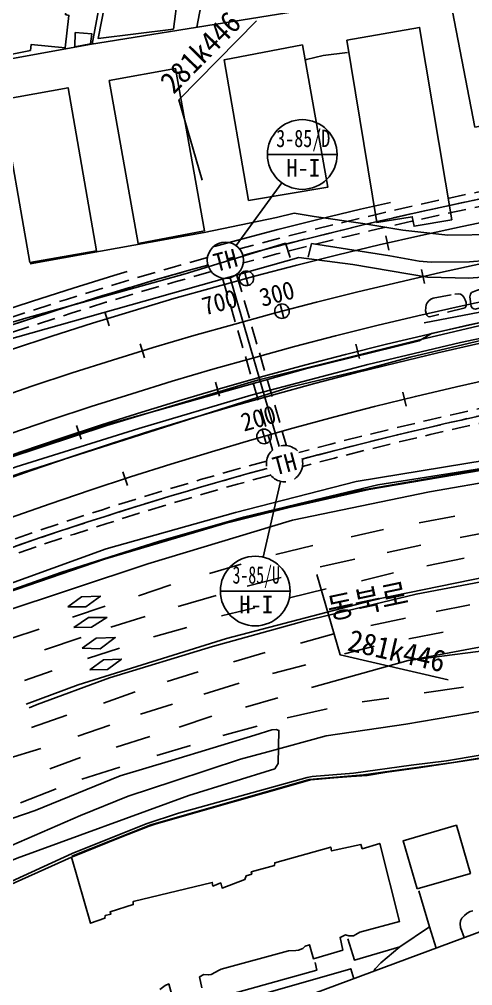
# Model space of a CAD drawing. Header units: millimetres. Extents: x 3302 to 4098, y 1103 to 1809.
# Drawn here: x 3483.4 to 3545.9, y 1409.1 to 1542.2 of the extents above; entities that cross this region are included whole.
import ezdxf
from ezdxf.enums import TextEntityAlignment as Align
from ezdxf.xclip import XClip

# ---------------------------------------------------------------- set-up
doc = ezdxf.new("R2010")
doc.units = ezdxf.units.MM
doc.header["$LTSCALE"] = 10
doc.header["$MEASUREMENT"] = 0
doc.header["$XCLIPFRAME"] = 2
doc.linetypes.add('DASHED', pattern=[0.75, 0.5, -0.25])
doc.linetypes.add('HIDDEN', pattern=[0.375, 0.25, -0.125])
for name, color, linetype in [('TD-MANH', 4, 'Continuous'), ('TD-SCRT-CCTV', 4, 'Continuous'), ('TN-CABL', 4, 'Continuous'), ('TN-MANH', 4, 'Continuous'), ('TZ-BASE', 253, 'Continuous'), ('TZ-CABL', 4, 'Continuous')]:
    doc.layers.add(name, color=color, linetype=linetype)
doc.layers.add('TX-PAPR', color=2, linetype='Continuous', plot=False)
doc.styles.get("Standard").update_dxf_attribs({"font": 'GulimChe.ttf'})
doc.styles.add('SYMBTEXT', font='GulimChe.ttf')
doc.linetypes.add('ZIGZAG', pattern='A,0.0001,-0.2,[131,ltypeshp.shx,S=0.2,R=0,X=-0.2,Y=0],-0.4,[131,ltypeshp.shx,S=0.2,R=180,X=0.2,Y=0],-0.2', length=0.8001)

# ---------------------------------------------------------------- blocks, each defined once
blk = doc.blocks.new('JD-DRDHDHDFHDHF')
at = {"layer": 'TZ-BASE'}
for p, q in [((151.18, 76.84), (151.63, 74.89)), ((151.18, 76.84), (151.63, 74.89)), ((131.74, 71.96), (132.26, 70.03)), ((131.74, 71.96), (132.26, 70.03)), ((156.1, 72.22), (156.54, 70.27)), ((136.64, 67.44), (137.15, 65.51)), ((112.5, 66.39), (113.09, 64.48)), ((112.5, 66.39), (113.09, 64.48)), ((117.37, 61.96), (117.95, 60.04)), ((147.07, 61.92), (147.56, 59.98)), ((127.74, 56.68), (128.29, 54.76)), ((153.52, 55.33), (154, 53.39)), ((108.6, 50.74), (109.23, 48.84)), ((134.16, 50.2), (134.7, 48.27)), ((114.99, 44.36), (115.61, 42.45))]:
    blk.add_line(p, q, dxfattribs=at)
at = {"layer": 'TZ-BASE', "elevation": 56.04}
blk.add_lwpolyline([(132.31, 81.73), (143.2, 83.53), (139.71, 103.14), (128.93, 101.07)], close=True, dxfattribs=at)
at = {"layer": 'TZ-BASE'}
for points, elevation in [([(145.93, 102.1), (142.58, 101.69), (140.29, 101.11), (140.07, 101.03)], 44), ([(222.6, 70.8), (221.8, 70.69), (216.67, 70.74), (207.84, 69.95), (194.59, 68.54), (182.35, 66.21), (178.94, 65.51), (174.97, 64.97), (154.53, 60.14), (148.61, 58.52), (137.99, 56.01), (101.32, 44.33), (67.21, 32.49), (49.21, 24.88), (46.82, 23.94), (43.02, 21.96), (28.08, 14.9), (17.52, 9.31), (16.73, 8.97), (15.41, 8.46), (15.39, 8.46)], 44), ([(86.27, -14.67), (90.08, -13.09), (100.44, -8.83), (124.06, -0.2), (135.9, 3.46), (136.39, 4.18), (136.48, 8.75), (136.08, 8.87), (135.52, 8.82), (133.17, 8.11), (121.69, 4.61), (114.61, 2.51), (102.92, -2.29), (96.73, -4.41), (90.83, -6.79)], 46)]:
    blk.add_lwpolyline(points, dxfattribs=dict(at, elevation=elevation))
at = {"layer": 'TZ-BASE', "linetype": 'DASHED', "ltscale": 5, "flags": 128}
blk.add_lwpolyline([(-9.88, 16.59, -0.172881), (352.19, 89.28), (352.27, 89.26), (353.26, 89.12), (354.25, 88.97), (355.23, 88.83), (356.22, 88.68), (357.21, 88.52), (358.2, 88.37), (359.19, 88.22), (360.18, 88.06), (361.16, 87.9), (362.15, 87.74), (363.14, 87.58), (364.12, 87.42), (365.11, 87.25), (366.1, 87.08), (367.08, 86.92), (368.07, 86.75), (369.05, 86.58), (370.04, 86.4), (371.02, 86.23), (372.01, 86.06), (372.99, 85.88), (373.98, 85.7), (374.96, 85.52), (375.94, 85.34), (376.93, 85.16), (377.91, 84.98), (378.89, 84.79), (379.87, 84.61), (380.86, 84.42), (381.84, 84.23), (382.82, 84.04), (383.8, 83.85), (384.78, 83.66), (385.76, 83.47), (386.75, 83.27), (387.73, 83.08), (388.71, 82.88), (389.69, 82.68), (390.67, 82.48), (391.65, 82.28), (392.63, 82.08), (393.61, 81.88), (394.59, 81.68), (395.56, 81.47), (396.54, 81.27), (397.52, 81.06), (398.5, 80.86), (399.48, 80.65), (400.46, 80.44), (401.43, 80.23), (402.41, 80.02), (403.39, 79.81), (404.37, 79.6), (405.34, 79.39), (406.32, 79.17), (407.3, 78.96), (408.27, 78.74), (409.25, 78.53), (410.23, 78.31), (411.2, 78.1), (412.18, 77.88), (413.16, 77.66), (414.13, 77.44), (415.11, 77.22), (416.08, 77), (417.06, 76.78), (418.03, 76.56), (419.01, 76.34), (419.98, 76.11), (420.96, 75.89), (421.93, 75.67), (422.91, 75.45), (423.88, 75.22), (424.86, 75), (425.83, 74.77), (426.8, 74.55), (427.78, 74.32), (428.75, 74.09), (429.73, 73.87), (430.7, 73.64), (431.68, 73.41), (432.65, 73.19), (433.62, 72.96), (434.6, 72.73), (435.57, 72.5), (436.54, 72.28), (437.52, 72.05), (438.49, 71.82), (439.46, 71.59), (440.44, 71.36), (441.41, 71.13), (442.38, 70.9), (443.36, 70.67), (444.33, 70.44), (445.3, 70.21), (446.28, 69.99), (657.56, 20.22), (658.54, 19.99), (659.51, 19.76), (660.48, 19.53), (661.46, 19.31), (662.43, 19.08), (663.4, 18.85), (664.38, 18.62), (665.35, 18.39), (666.32, 18.16), (667.3, 17.93), (668.27, 17.7), (669.25, 17.47), (670.22, 17.25), (671.19, 17.02), (672.17, 16.79), (673.14, 16.56), (674.11, 16.33), (675.09, 16.11), (676.06, 15.88), (677.03, 15.65), (678.01, 15.42), (678.98, 15.2), (679.96, 14.97), (680.93, 14.74), (681.02, 14.72)], format="xyb", dxfattribs=at)
at = {"layer": 'TZ-BASE'}
for points in [[(-7.1, 11.92, -0.172618), (354.49, 84.32)], [(-7.1, 11.92, -0.172618), (354.49, 84.32)], [(-4.19, 7.03, -0.172343), (356.9, 79.13)], [(359.34, 74.44, 0.172202), (-1.49, 2.5, 0.172202)], [(360.55, 71.85, 0.172064), (-0.03, 0.05, 0.172064)], [(4.12, -6.92, -0.171785), (364.19, 64.57)]]:
    blk.add_lwpolyline(points, format="xyb", dxfattribs=at)
at = {"layer": 'TZ-BASE', "extrusion": (0.028143, 0.004132, 0.999595), "elevation": 50.06, "flags": 128}
blk.add_lwpolyline([(-8.97, -155.49), (-8.97, -160.96)], dxfattribs=at)
at = {"layer": 'TZ-BASE', "extrusion": (0.037661, 0.005026, 0.999278), "elevation": 51.44, "flags": 128}
blk.add_lwpolyline([(-7, -146.45), (-7, -150.16)], dxfattribs=at)
at = {"layer": 'TZ-BASE', "flags": 128}
for points, elevation in [([(102.41, 9.15), (107.29, 10.84)], 46.36), ([(100.88, -1.24), (105.79, 0.72)], 46.01)]:
    blk.add_lwpolyline(points, dxfattribs=dict(at, elevation=elevation))
at = {"layer": 'TZ-BASE', "extrusion": (0.003052, 0.000680058, 0.999995), "elevation": 46.3, "flags": 128}
blk.add_lwpolyline([(137.46, 10.46), (142.97, 11.68)], dxfattribs=at)
at = {"layer": 'TZ-BASE', "extrusion": (0.013976, 0.003807, 0.999895), "elevation": 47.96, "flags": 128}
blk.add_lwpolyline([(128.11, 7.88), (132.81, 9.16)], dxfattribs=at)
at = {"layer": 'TZ-BASE', "extrusion": (0.006977, 0.002055, 0.999974), "elevation": 47.04, "flags": 128}
blk.add_lwpolyline([(119.35, 5.21), (123.99, 6.58)], dxfattribs=at)
at = {"layer": 'TZ-BASE', "extrusion": (-0.006687, -0.002052, 0.999976), "elevation": 45.74, "flags": 128}
blk.add_lwpolyline([(104, 6.35), (99.18, 4.87)], dxfattribs=at)
at = {"layer": 'TZ-BASE', "extrusion": (-0.003663, -0.001338, 0.999992), "elevation": 45.95, "flags": 128}
blk.add_lwpolyline([(109.33, 5.09), (105.08, 3.54)], dxfattribs=at)
at = {"layer": 'TZ-BASE', "extrusion": (-0.024483, -0.007784, 0.99967), "elevation": 43.36, "flags": 128}
blk.add_lwpolyline([(31.19, 105.97), (31.19, 111.46)], dxfattribs=at)
at = {"layer": 'TZ-BASE', "linetype": 'Continuous', "elevation": 43.13, "flags": 128}
blk.add_lwpolyline([(155.51, -13.07), (162.84, -10.94), (160.92, -4.31), (153.58, -6.44), (155.51, -13.07)], dxfattribs=at)
at = {"layer": 'TZ-BASE', "extrusion": (0.006636, -0.021032, 0.999757), "elevation": 41.3, "flags": 128}
blk.add_lwpolyline([(144.41, -71.55), (144.41, -63.88)], dxfattribs=at)
at = {"layer": 'TZ-BASE', "extrusion": (-0.000516495, -0.000115799, 1), "elevation": 39.81, "flags": 128}
blk.add_lwpolyline([(141.49, -23.23), (141.72, -24.26), (109.6, -33.2)], dxfattribs=at)
at = {"layer": 'TZ-BASE', "linetype": 'Continuous'}
for points in [[(110.74, 103.25, 44.63), (121.83, 162.75, 40.93), (132.33, 160.79, 40.48)], [(125.18, 105.59, 44.29), (128, 120.58, 44.32)], [(149.88, 109.59, 43.73), (110.39, 103.2, 44.63), (68.48, 95.58, 42.29), (28.34, 88.33, 40.44), (13.92, 58.84, 45.24)], [(108.44, 104.87, 45.03), (108.38, 102.88, 45.06), (110.55, 103.29, 45.06), (110.72, 104.66, 45.06), (108.44, 104.87, 45.03)]]:
    blk.add_polyline3d(points, dxfattribs=at)
at = {"layer": 'TZ-BASE'}
for points in [[(191.35, 124.78, 39.89), (196.23, 148.59, 37.21), (208.33, 146.31, 36.94), (218.96, 85.07, 38.07), (215.94, 82.11, 38.7), (197.81, 79.91, 41.81), (180.82, 78.33, 43.67), (166.41, 77.05, 44.07), (159.73, 76.93, 44.23), (153.55, 77.64, 44.32), (148.04, 78.55, 44.49), (141.34, 79.51, 44.49), (138.58, 79.96, 44.4), (136.14, 79.38, 44.39), (126.17, 77.32, 55.97)], [(113.74, 115.09, 46.99), (121.78, 113.93, 47.39), (121.33, 111.4, 47.39), (121.8, 111.14, 47.42), (121.66, 110.15, 47.44), (122.58, 109.93, 47.5), (121.94, 105.32, 47.63), (111.58, 104.03, 47.63), (113.74, 115.09, 46.99)], [(96.23, 106.22, 47.1), (96.67, 106.21, 47.1), (96.98, 109.17, 47.1), (97.34, 109.13, 47.1), (97.82, 113.38, 47.05), (106.6, 112.31, 47.05), (106.24, 109.2, 47.05), (107.38, 109.07, 47.05), (107.07, 107.32, 47.05), (107.57, 107.2, 47.05), (107.03, 102.73, 47.05), (102.37, 103.2, 47.05), (102.26, 102.39, 47.05), (95.75, 101.09, 47.07), (96.23, 106.22, 47.1)], [(156.46, 64.87, 46.82), (171.58, 67.78, 46.82), (191.25, 71.04, 46.82), (214.66, 73.43, 46.82), (233.5, 74.65, 46.7), (238.71, 81.21, 47.07), (267.67, 83.04, 47.3), (291.25, 83.33, 47.41), (322.34, 82.79, 47.39), (354.94, 79.68, 47.35), (381.69, 76.75, 47.35), (388.61, 75.49, 47.85), (432.51, 64.88, 47.85), (472.05, 54.58, 48.39), (516.69, 43.31, 48.56), (548.05, 35.76, 48.58), (573.3, 30.01, 49.08), (646.97, 13.36, 48.7)], [(126.17, 77.32, 55.97), (102.21, 72.98, 55.95)], [(70.25, 53.81, 44.1), (96.57, 61.82, 44.67), (139.23, 73.88, 44.59), (146.65, 72.89, 44.53), (156.94, 71.15, 44.45), (162.65, 71.02, 44.39), (170.63, 71.6, 44.27), (184.44, 72.99, 43.74), (192.15, 73.7, 42.88), (213.79, 76.25, 39.8), (214.22, 75.89, 39.8)], [(138.05, 73.85, 44.54), (137.38, 75.83, 44.44), (123.57, 71.62, 44.42), (101.63, 65.52, 44.49), (91.14, 62.38, 44.47), (91.68, 60.69, 44.47)], [(167.2, 73.63, 44.3), (162.7, 73.27, 44.37), (157.45, 73.22, 44.52), (155.77, 73.38, 44.52), (151.75, 74.11, 44.52), (140.97, 75.78, 44.56), (140.49, 73.91, 44.59)], [(86.17, 41.44, 44.27), (99.17, 46.22, 44.29), (112.78, 50.74, 44.29), (133.53, 56.99, 44.39), (155.84, 62.51, 44.45), (169.66, 65.77, 44.49), (186.11, 68.7, 45.64), (207.4, 72.05, 45)], [(207.75, 70.85, 43.58), (191.68, 68.25, 43.58), (175.55, 65.11, 43.66), (161.47, 62.15, 43.66), (148.7, 59.13, 43.65), (132.68, 54.92, 43.6), (117.21, 50.31, 43.58), (100.28, 45.06, 43.58), (87.25, 40.21, 43.93)], [(63.38, 33.24, 46.08), (85.07, 41.63, 46.13), (111.53, 50.5, 46.02), (140.14, 58.55, 46.73), (155.79, 62.38, 46.48), (157.5, 63.38, 46.44), (170.03, 66.22, 46.29), (185.88, 68.88, 45.5)], [(60.66, 12.83, 45.9), (77.69, 19.76, 46.05), (94.39, 26.14, 46.26), (112.45, 32.35, 46.43), (130.26, 37.6, 46.1), (146.78, 41.64, 45.68), (165.06, 44.8, 45.28), (193.38, 49.36, 44.6), (213.75, 52.92, 43.8), (239.36, 55.91, 43.28), (257.75, 56.92, 43.01), (280.85, 56.73, 42.87), (292.04, 56.59, 42.91)], [(97.76, 24.83, 46.16), (118.41, 31.68, 46.23), (138.33, 37.71, 45.89), (157.23, 41.58, 45.36), (177.3, 45.09, 44.95), (204.92, 49.53, 44.28), (230.19, 53.31, 43.53), (246.15, 54.58, 43.46), (265.76, 54.95, 42.93), (300.72, 54.81, 42.71)], [(68.03, 17.29, 44.02), (90.62, 25.78, 43.75), (112.69, 33.76, 43.75), (130.48, 38.77, 43.97), (147.1, 43.01, 43.97), (185.99, 49.38, 43.65), (194.58, 50.69, 43.75)], [(195.76, 49.81, 44.44), (174.3, 46.37, 44.95), (150.1, 42.58, 45.3), (140.34, 40.23, 45.63), (131.62, 38.13, 45.77), (120.05, 34.79, 45.95), (106.43, 30.49, 46.35), (91.24, 25.12, 46.27), (79.94, 20.87, 45.92), (71.7, 17.26, 45.85), (62.64, 13.73, 45.63), (54.22, 9.98, 45.62), (45.69, 6.17, 45.77)], [(196.06, 49.89, 45.96), (172.55, 45.98, 46.41), (148.87, 41.94, 46.86), (137.91, 39.46, 47.16), (126.79, 36.69, 47.23), (113.2, 32.61, 47.43), (97.78, 27.31, 47.52), (89.57, 24.28, 47.68), (76.17, 18.97, 47.69), (64.95, 14.51, 47.27), (53.64, 9.54, 46.58)], [(101.69, 12.35, 46.02), (108.82, 15.03, 46.07), (129.27, 21.39, 45.85), (149.95, 26.83, 45.29), (169.51, 30.81, 44.96), (193.51, 34.92, 44.37), (222.6, 39.11, 43.81), (244.72, 41.34, 43.14), (265.53, 41.82, 42.91), (296.6, 41.79, 42.68), (335.7, 41.77, 42.54), (360.31, 41.37, 42.52), (370.8, 40.4, 42.52), (384.56, 37.99, 42.34), (412.36, 31.44, 42.34), (490.69, 12.69, 42.79), (521.31, 4.69, 43.44), (540.81, -0.53, 43.9), (561.4, -5.8, 44.28), (562.01, -6.01, 44.28), (562.5, -6.42, 44.28)], [(419.93, 29.09, 42.58), (384.47, 37.48, 42.66), (375.19, 39.3, 42.62), (369.72, 40.08, 42.62), (366.99, 40.33, 42.62), (362.91, 40.77, 42.62), (358.38, 41.04, 42.65), (351.82, 41.22, 42.71), (321.54, 41.35, 42.77), (282.34, 41.31, 42.94), (249.51, 41.03, 43.24), (237.39, 40.18, 43.46), (225.75, 38.96, 43.77), (211.26, 37.04, 44.2), (192.79, 34.19, 44.31), (176.18, 31.44, 44.59), (155.37, 27.51, 45.03), (140.08, 23.84, 45.51), (127.31, 20.32, 45.66), (113.14, 15.97, 45.98), (103.21, 12.3, 46.08), (102.09, 11.87, 46.07)], [(160.7, 38.27, 45.01), (155.8, 37.35, 45.15)], [(150.89, 36.41, 45.23), (146.43, 35.42, 45.32)], [(166.42, 36.26, 44.94), (161.45, 35.3, 45.04)], [(141.14, 34.21, 45.48), (136.06, 32.96, 45.59)], [(156.03, 34.25, 45.27), (151.4, 33.23, 45.27)], [(146.93, 32.33, 45.3), (142.17, 31.25, 45.45)], [(156.85, 31.43, 45.25), (161.98, 32.46, 45.09)], [(131.28, 31.64, 45.64), (126.9, 30.37, 45.81)], [(136.77, 29.81, 45.62), (132.12, 28.6, 45.77)], [(147.83, 29.35, 45.44), (152.25, 30.43, 45.4)], [(121.61, 28.81, 45.92), (117.13, 27.26, 45.96)], [(137.95, 27, 45.69), (143, 28.22, 45.55)], [(127.83, 27.31, 45.81), (122.6, 25.83, 45.83)], [(112.55, 25.84, 45.97), (108.07, 24.34, 46.05)], [(128.57, 24.53, 45.89), (133.18, 25.64, 45.74)], [(162.77, 26.02, 44.89), (158.15, 25.12, 45.04)], [(118.08, 24.44, 45.9), (113.34, 22.97, 45.92)], [(153.89, 24.2, 45.12), (149.14, 23.19, 45.33)], [(185.6, 22.6, 44.4), (168.54, 20.23, 44.9), (154.27, 18.37, 45.13), (172.7, 21.8, 44.76), (185.62, 24.17, 44.42), (186.03, 23.91, 44.42)], [(103.46, 22.69, 46.05), (99.55, 21.42, 46.05)], [(119.19, 21.62, 46.01), (123.79, 22.94, 45.89)], [(109.26, 21.53, 46.07), (104.19, 19.86, 46.07)], [(144.04, 22.06, 45.4), (139.44, 20.78, 45.43)], [(154.37, 21.35, 45.18), (159.09, 22.26, 45.09)], [(86.93, -12.59, 46.2), (109.14, -2.99, 46.2), (115.71, -0.29, 46.2), (121.99, 1.76, 46.17), (126.74, 3.34, 46.12), (131.2, 4.81, 46.05), (134.97, 5.81, 45.96), (142.99, 8, 45.82), (153.95, 9.61, 45.58), (162.57, 11.06, 45.37), (171.84, 12.81, 45.11), (181.08, 14.42, 44.77), (188.81, 15.42, 44.44), (196.24, 16.99, 43.99), (203.66, 18.21, 43.19), (210.56, 19.34, 42.69), (215.85, 20.11, 41.63), (220.19, 20.23, 41.32), (227.16, 19.13, 40.04), (230.54, 18.32, 39.73), (232.45, 16.72, 39.59), (233.54, 15.94, 39.59)], [(110.14, 18.65, 46.1), (114.54, 20.07, 46.07)], [(145.53, 19.3, 45.43), (149.58, 20.34, 45.3)], [(134.6, 19.49, 45.61), (130.23, 18.21, 45.63)], [(135.6, 16.59, 45.63), (140.2, 17.79, 45.6)], [(154.27, 18.37, 45.13), (140.98, 14.67, 45.45)], [(101.43, 15.61, 46.08), (105.26, 16.93, 46.1)], [(125.36, 16.82, 45.7), (121.08, 15.49, 45.79)], [(244.99, -37.77, 39.68), (245.65, -38.06, 39.61), (233.2, 10.36, 39.54), (232.91, 11.13, 39.59), (232.29, 12.06, 39.49), (230.99, 13.31, 39.61), (229.42, 14.52, 39.68), (227.48, 15.14, 40.09), (224.52, 15.74, 40.46), (221.87, 15.64, 40.77), (217.44, 14.89, 40.97), (173.19, 6.86, 44.95), (159.57, 4.56, 45.22), (154.71, 3.97, 45.32), (146.76, 2.86, 45.45), (141.08, 2.42, 45.74), (140.35, 2.27, 45.83), (122.63, -2.67, 46.36), (118.2, -4.13, 46.45), (108.03, -8.22, 46.06), (86.17, -18.22, 45.96)], [(107.98, -8.55, 48.12), (118.83, -4.25, 48.07), (128.42, -1.48, 47.91), (140.65, 2.01, 47.38), (148.12, 2.64, 47.38), (160.46, 4.35, 47.37), (179.43, 7.48, 47.31), (192.99, 9.93, 47.03), (211.06, 13.15, 46.15), (220.51, 14.94, 42.87), (223.3, 15.28, 42.77), (224.73, 15.19, 42.75), (227.34, 14.64, 42.68), (229.61, 14.03, 42.61), (231.66, 12.24, 42.62), (232.57, 10.98, 42.61), (233.39, 8.84, 42.59), (244.84, -37.08, 41.8)], [(126.13, 13.74, 45.85), (131.02, 15.26, 45.78)], [(116.69, 14.06, 45.88), (112.31, 12.5, 45.97)], [(108.04, -8.64, 45.52), (114.64, -6.02, 45.64), (118.62, -4.44, 45.64), (119.46, -4.18, 45.64), (120.72, -3.81, 45.64), (130.35, -1.02, 46.12), (138.46, 1.27, 46.14), (140.7, 1.9, 46.03), (140.89, 1.95, 46.03), (144.02, 2.23, 46.03), (146.41, 2.39, 46.03), (148.63, 2.56, 45.41), (151.35, 2.99, 45.34), (155.71, 3.58, 45.29), (163.9, 4.85, 45.08), (166.78, 5.29, 45.08), (170.44, 5.93, 44.9), (179.03, 7.32, 44.94), (185.91, 8.59, 44.92), (198.2, 10.74, 44.11), (209.76, 12.84, 42.96), (210.1, 11.84, 42.96)], [(117.4, 10.98, 45.97), (121.82, 12.38, 45.89)], [(136.34, 13.24, 45.54), (131.88, 11.96, 45.72)], [(127.26, 10.69, 45.72), (122.74, 9.18, 45.8)], [(108.81, 7.95, 45.98), (113.2, 9.48, 45.98)], [(118.7, 7.89, 45.92), (114.05, 6.44, 45.92)], [(120.09, -26.91, 79.52), (120.82, -26.39, 79.52), (121.3, -26.17, 81.03), (121.85, -28.16, 81.13)], [(125.85, -26.71, 81.13), (125.56, -25.2, 81.17), (126.14, -24.87, 79.54), (126.74, -24.92, 79.45), (127.14, -24.85, 79.45), (128.27, -24.25, 79.45), (128.53, -24.11, 79.45), (137.78, -21.59, 79.45), (138.8, -21.55, 79.45), (139.19, -21.53, 79.45), (139.77, -21.3, 79.45), (140.1, -20.95, 79.45), (140.68, -20.76, 81.03), (141.24, -22.7, 81.03), (145.26, -21.51, 81.03), (144.91, -19.76, 81.15), (145.67, -19.4, 79.14), (146.12, -19.54, 79.33), (146.73, -19.53, 79.31), (147.07, -19.37, 79.33), (147.6, -19.03, 79.35), (153.09, -17.56, 79.54), (150.37, -6.81, 79.64), (147.95, -7.54, 79.64), (147.78, -6.95, 79.64), (143.72, -7.85, 79.59), (143.61, -7.32, 79.5), (135.9, -9.48, 79.47), (135.88, -9.85, 79.47), (132.67, -10.71, 79.47), (132.73, -11.06, 79.47), (131.98, -11.26, 79.47), (131.79, -11.77, 79.47), (128.65, -12.96, 79.47), (128.52, -12.44, 79.47), (128.47, -12.26, 79.47), (127.39, -12.7, 79.47), (127.29, -12.19, 79.47), (116.41, -14.81, 79.59), (116.42, -15.24, 79.59), (113.24, -16.24, 79.57), (113.35, -16.54, 79.57), (112.57, -16.74, 79.54), (112.51, -17.11, 79.54), (110.53, -17.8, 79.52), (110.53, -17.8, 79.52), (107.91, -8.69, 66.86), (87.75, -17.77, 69.03)], [(120.09, -26.91, 79.52), (120.82, -26.39, 79.52), (121.3, -26.17, 81.03), (121.85, -28.16, 81.13)], [(125.85, -26.71, 81.13), (125.56, -25.2, 81.17), (126.14, -24.87, 79.54), (126.74, -24.92, 79.45), (127.14, -24.85, 79.45), (128.27, -24.25, 79.45), (128.53, -24.11, 79.45), (137.78, -21.59, 79.45), (138.8, -21.55, 79.45), (139.19, -21.53, 79.45), (139.77, -21.3, 79.45), (140.1, -20.95, 79.45), (140.68, -20.76, 81.03), (141.24, -22.7, 81.03), (145.26, -21.51, 81.03), (144.91, -19.76, 81.15), (145.67, -19.4, 79.14), (146.12, -19.54, 79.33), (146.73, -19.53, 79.31), (147.07, -19.37, 79.33), (147.6, -19.03, 79.35), (153.09, -17.56, 79.54), (150.37, -6.81, 79.64), (147.95, -7.54, 79.64), (147.78, -6.95, 79.64), (143.72, -7.85, 79.59), (143.61, -7.32, 79.5), (135.9, -9.48, 79.47), (135.88, -9.85, 79.47), (132.67, -10.71, 79.47), (132.73, -11.06, 79.47), (131.98, -11.26, 79.47), (131.79, -11.77, 79.47), (128.65, -12.96, 79.47), (128.52, -12.44, 79.47), (128.47, -12.26, 79.47), (127.39, -12.7, 79.47), (127.29, -12.19, 79.47), (116.41, -14.81, 79.59), (116.42, -15.24, 79.59), (113.24, -16.24, 79.57), (113.35, -16.54, 79.57), (112.57, -16.74, 79.54), (112.51, -17.11, 79.54), (110.53, -17.8, 79.52), (110.53, -17.8, 79.52), (107.91, -8.69, 66.86), (87.75, -17.77, 69.03)], [(155.73, -13.34, 39.88), (157.21, -18.32, 39.88), (153.15, -21.04, 39.92), (146.88, -22.87, 39.88), (145.97, -19.94, 39.88)], [(163.63, -21.47, 39.68), (163.09, -21.43, 39.68), (162.74, -21.31, 39.68), (162.44, -20.96, 39.7), (161.48, -18.41, 39.77), (161.43, -17.88, 39.77), (161.49, -17.48, 39.77), (161.66, -17.13, 39.77), (162.02, -16.72, 39.77), (162.42, -16.42, 39.77), (162.82, -16.21, 39.77), (163.18, -16.08, 39.77)], [(153.15, -21.04, 39.92), (150.5, -23.26, 39.86), (149.74, -24.1, 39.86), (149.32, -24.73, 39.86), (148.88, -25.62, 39.86), (148.41, -27.08, 39.86)], [(147.9, -29.14, 39.88), (146.37, -24.07, 39.83), (122.03, -31.04, 39.81)]]:
    blk.add_polyline3d(points, dxfattribs=at)
for points in [[(163.44, 91.82, 56.47), (173.34, 93.55, 56.37), (173.24, 94.43, 56.35), (174.69, 94.68, 56.3), (172.07, 109.93, 56.3), (160.37, 107.72, 56.3)], [(145.83, 103.81, 56.47), (155.85, 105.56, 56.44), (160.28, 79.06, 58.74), (155.08, 78.17, 58.76), (154.85, 79.47, 58.74), (149.94, 78.69, 56.63)], [(113.11, 98.22, 56.06), (122.26, 99.88, 55.97), (126.23, 77.56, 55.97), (117.11, 75.79, 55.97)], [(102.2, 73.2, 55.95), (111.38, 74.78, 55.92), (107.44, 97.25, 55.9), (98.3, 95.57, 55.9)], [(107.4, 25.77, 46.05), (109.89, 25.76, 46.05), (111.9, 27.22, 46.05), (109.3, 27.15, 46.05)], [(108.24, 22.9, 45.94), (110.68, 22.96, 45.94), (112.8, 24.3, 45.94), (110.27, 24.29, 45.94)], [(109.37, 20.06, 45.94), (111.85, 19.99, 45.94), (113.94, 21.52, 45.94), (111.31, 21.43, 45.94)], [(110.44, 17.09, 45.94), (112.86, 17.14, 45.94), (114.8, 18.58, 45.94), (112.34, 18.46, 45.94)]]:
    blk.add_polyline3d(points, close=True, dxfattribs=at)
at = {"layer": 'TZ-BASE', "linetype": 'HIDDEN'}
for points in [[(168.64, 68.96, 45.12), (168.69, 68.75, 45.11), (168.68, 68.45, 45.11), (168.59, 68.24, 45.11), (168.39, 68.04, 45.09), (163.48, 66.75, 45.05), (163.31, 66.79, 45.05), (163.15, 66.88, 45.03), (162.97, 67.12, 45.03), (162.79, 68.44, 45.03), (162.81, 68.64, 45.03), (162.86, 68.84, 45.03), (163, 69.04, 45.03), (163.67, 69.31, 45.03), (167.06, 70.44, 45.02), (167.61, 70.51, 45), (168.01, 70.41, 45), (168.42, 70.07, 45)], [(160.68, 68.81, 45.92), (161.17, 68.88, 45.85), (161.48, 68.84, 45.85), (161.73, 68.7, 45.85), (161.95, 68.41, 45.85), (162.12, 68.06, 45.85), (162.27, 67.67, 45.85), (162.26, 67.25, 45.86), (162.14, 66.94, 45.86), (157.2, 65.7, 45.9), (157.03, 65.76, 45.88), (156.85, 65.93, 45.88), (156.75, 66.18, 45.86), (156.65, 66.54, 45.86), (156.7, 67, 45.86), (156.77, 67.33, 45.86), (156.91, 67.63, 45.86), (157.12, 67.9, 45.85), (157.41, 68.11, 45.83), (157.72, 68.25, 45.83)]]:
    blk.add_polyline3d(points, close=True, dxfattribs=at)
at = {"layer": 'TZ-BASE'}
for centre in [(132, 71), (132, 71), (136.9, 66.47), (134.43, 49.23)]:
    blk.add_circle(centre, 1, dxfattribs=at)
blk.add_arc((282.68, -475.04), 550, 81.7347, 120.7558, dxfattribs=at)
for s, rotation, p in [('300', 14.8479, (134.17, 67.06)), ('700', 15.1159, (126.28, 65.88)), ('200', 15.9018, (131.66, 49.88))]:
    blk.add_text(s, height=2.5, rotation=rotation, dxfattribs=at).set_placement(p)
at = {"layer": 'TZ-BASE', "linetype": 'Continuous'}
blk.add_text('동북로', height=3, rotation=11.892, dxfattribs=at).set_placement((148.68, 26.61), align=Align.MIDDLE)
blk = doc.blocks.new('TTTW101-2')
blk.add_line((-6, 0), (6, 0))
blk.add_circle((0, 0), 6)
at = {"style": 'SYMBTEXT'}
for tag, p in [('TTTW_TITLE_1', (0.17, 2.77)), ('TTTW_TITLE_2', (0.17, -2.31))]:
    blk.add_attdef(tag, text='', height=3, dxfattribs=at).set_placement(p, align=Align.MIDDLE_CENTER)
blk = doc.blocks.new('JD-GHKGGDT5')
at = {"layer": 'TZ-BASE', "flags": 128}
for points in [[(169.64, 9.95), (175.93, 18.6)], [(175.76, -22.53), (173.35, -32.95)]]:
    blk.add_lwpolyline(points, dxfattribs=at)
at = {"layer": 'TZ-BASE'}
ref = blk.add_blockref('TTTW101-2', (178.75, 22.48), dxfattribs=dict(at, xscale=0.7999999999498015, yscale=0.7999999999498015, zscale=0.7999999999498015, rotation=359.9999999986647))
ref.add_attrib('TTTW_TITLE_1', '3-85/D', dxfattribs={"layer": '0', "height": 2.4, "style": 'SYMBTEXT', "width": 0.8}).set_placement((178.89, 24.7), align=Align.MIDDLE_CENTER)
ref.add_attrib('TTTW_TITLE_2', 'H-I', dxfattribs={"layer": '0', "height": 2.4, "style": 'SYMBTEXT'}).set_placement((178.89, 20.64), align=Align.MIDDLE_CENTER)
ref = blk.add_blockref('TTTW101-2', (172.28, -37.63), dxfattribs=dict(at, xscale=0.7999999999498015, yscale=0.7999999999498015, zscale=0.7999999999498015, rotation=359.9999999986647))
ref.add_attrib('TTTW_TITLE_1', '3-85/U', dxfattribs={"layer": '0', "height": 2.4, "style": 'SYMBTEXT', "width": 0.7}).set_placement((172.41, -35.41), align=Align.MIDDLE_CENTER)
ref.add_attrib('TTTW_TITLE_2', 'H-I', dxfattribs={"layer": '0', "height": 2.4, "style": 'SYMBTEXT'}).set_placement((172.41, -39.48), align=Align.MIDDLE_CENTER)
blk = doc.blocks.new('JD-GHK')
at = {"layer": 'TZ-BASE', "flags": 128}
for points in [[(-191.77, 62.79), (-194.98, 73.83), (-184.27, 84.71)], [(-175.99, 8.49), (-172.78, -2.56), (-157.91, -6)]]:
    blk.add_lwpolyline(points, dxfattribs=at)
at = {"layer": 'TZ-BASE'}
for rotation, p in [(45.4408, (-195.71, 74.51)), (346.9634, (-171.91, -1.94))]:
    blk.add_text('281k446', height=3, rotation=rotation, dxfattribs=at).set_placement(p)
blk = doc.blocks.new('TZMH101')
at = {"linetype": 'Continuous'}
blk.add_circle((0, 0), 2.5, dxfattribs=at)
at = {"style": 'SYMBTEXT'}
blk.add_attdef('TZMH_TITLE', text='', height=2.5, dxfattribs=at).set_placement((0, 0), align=Align.MIDDLE_CENTER)
blk = doc.blocks.new('A$C0B570958')
at = {"layer": 'TD-MANH', "linetype": 'HIDDEN'}
blk.add_circle((8.85, 2.5), 2.5, dxfattribs=at)
at = {"layer": 'TD-MANH', "style": 'SYMBTEXT'}
blk.add_attdef('TZMH_TITLE', text='', height=2.5, dxfattribs=at).set_placement((8.85, 2.5), align=Align.MIDDLE_CENTER)
blk = doc.blocks.new('DJDG_038-점선TH')
at = {"layer": 'TD-SCRT-CCTV'}
blk.add_blockref('A$C0B570958', (-8.85, -2.5), dxfattribs=at).add_auto_attribs({'TZMH_TITLE': 'TH'})

msp = doc.modelspace()

# ---------------------------------------------------------------- linework, layer by layer
at = {"layer": 'TN-CABL', "linetype": 'ZIGZAG', "ltscale": 0.5}
for points in [[(3514.22, 1509.69, -0.032586), (3589.02, 1524.65)], [(3433.9, 1481.27, -0.037429), (3509.4, 1508.37, -0.037429)], [(3522.37, 1481.66, -0.028575), (3593.05, 1496.07, -0.028575)], [(3446.86, 1455.77, -0.033938), (3517.54, 1480.36, -0.033938)]]:
    msp.add_lwpolyline(points, format="xyb", dxfattribs=at)
msp.add_lwpolyline([(3512.45, 1506.62), (3519.2, 1483.4)], dxfattribs=at)
at = {"layer": 'TX-PAPR'}
msp.add_lwpolyline([(3343.64, 1501.11), (3555.94, 1579.93), (3776.9, 1578.2), (4077.37, 1508.63), (4043.21, 1362.57), (3759.18, 1428.33), (3582.32, 1429.72), (3421.7, 1370.09), (3343.64, 1501.11)], dxfattribs=at)
at = {"layer": 'TZ-CABL', "linetype": 'HIDDEN'}
for points in [[(3513.76, 1510.6, -0.032815), (3589.21, 1525.68)], [(3514.22, 1509.69, -0.032586), (3589.02, 1524.65)], [(3514.28, 1508.67, -0.032718), (3589.25, 1523.67)], [(3433.3, 1482.1, -0.037626), (3509.33, 1509.39, -0.037626)], [(3433.9, 1481.27, -0.037429), (3509.4, 1508.37, -0.037429)], [(3434.12, 1480.27, -0.037622), (3509.86, 1507.46, -0.037622)], [(3521.91, 1482.57, -0.028742), (3593.12, 1497.09, -0.028742)], [(3522.37, 1481.66, -0.028575), (3593.05, 1496.07, -0.028575)], [(3522.43, 1480.64, -0.028739), (3593.4, 1495.11, -0.028739)], [(3446.27, 1456.6, -0.034129), (3517.48, 1481.38, -0.034129)], [(3446.86, 1455.77, -0.033938), (3517.54, 1480.36, -0.033938)], [(3447.06, 1454.76, -0.034125), (3518, 1479.45, -0.034125)]]:
    msp.add_lwpolyline(points, format="xyb", dxfattribs=at)
for points in [[(3511.42, 1506.56), (3518.31, 1482.9)], [(3513.36, 1507.07), (3520.23, 1483.46)]]:
    msp.add_lwpolyline(points, dxfattribs=at)

# ---------------------------------------------------------------- block references
at = {"layer": 'TD-MANH', "rotation": 15.04842750154717}
msp.add_blockref('DJDG_038-점선TH', (3519.96, 1481.02), dxfattribs=at)
at = {"layer": 'TN-MANH', "rotation": 14.89112894023566}
msp.add_blockref('TZMH101', (3511.81, 1509.03), dxfattribs=at).add_auto_attribs({'TZMH_TITLE': 'TH'})
at = {"layer": 'TZ-BASE'}
ref = msp.add_blockref('JD-DRDHDHDFHDHF', (3382.7, 1435.54), dxfattribs=at)
XClip(ref).set_block_clipping_path([(-39.0635841629, 65.5650149224), (173.2422440226, 144.3902753607), (394.1932433548, 142.6534344017), (694.6667461647, 73.0834723739), (660.5091346288, -72.9759921391), (376.4732620776, -7.2119075089), (199.6187412431, -5.8216980213), (38.9991202899, -65.4568176095)])
for name, p in [('JD-GHK', (3700.38, 1457.27)), ('JD-GHKGGDT5', (3343.64, 1501.11))]:
    msp.add_blockref(name, p, dxfattribs=at)

doc.saveas('drawing.dxf')
